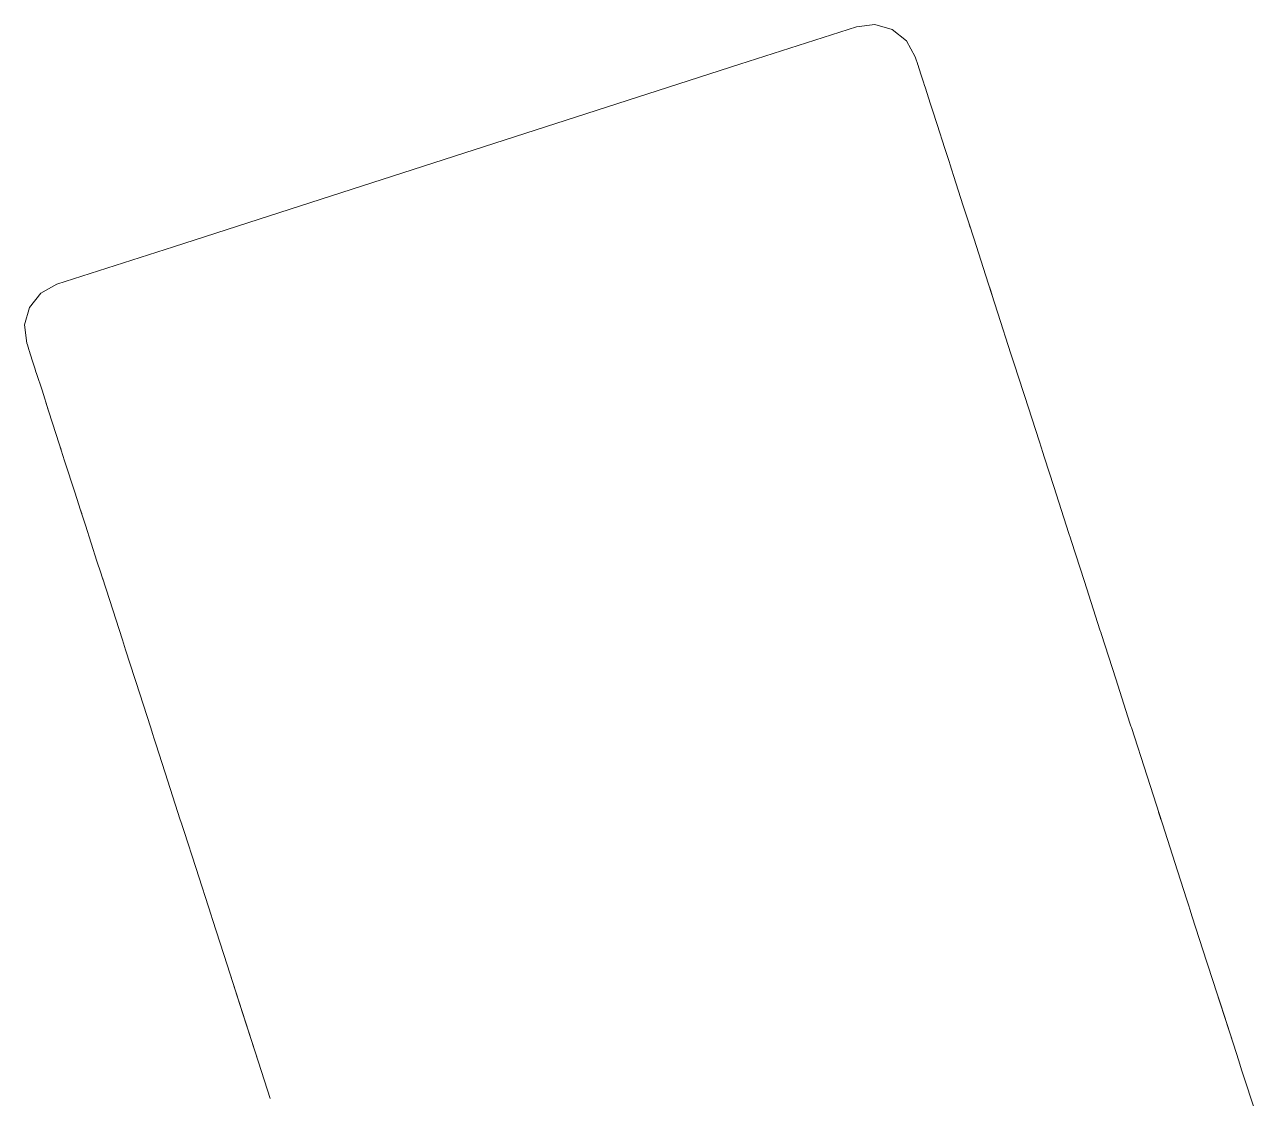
# Model space of a CAD drawing. Header units: inches. Extents: x 14 to 610, y 9 to 600.
# Drawn here: x 444.611 to 446.617, y 149.25 to 150.997 of the extents above; entities that cross this region are included whole.
import ezdxf
from ezdxf.enums import TextEntityAlignment as Align

# ---------------------------------------------------------------- set-up
doc = ezdxf.new("R2010")
doc.units = ezdxf.units.IN
doc.header["$MEASUREMENT"] = 0
doc.layers.add('A-FURN', color=7, linetype='Continuous')
doc.styles.get("Standard").update_dxf_attribs({"font": 'arial.ttf'})

# ---------------------------------------------------------------- blocks, each defined once
blk = doc.blocks.new('P_5CS702BK')
at = {"layer": 'A-FURN', "color": 0, "linetype": 'Continuous', "lineweight": 0}
for p, q in [((-12.7532, 9.7299), (-12.8115, 9.7111)), ((-12.8115, 9.7111), (-12.8308, 9.7049)), ((-12.9628, 9.6624), (-12.874, 9.691)), ((-12.874, 9.691), (-12.94, 9.6697)), ((-12.847, 9.6997), (-12.874, 9.691)), ((-12.847, 9.6997), (-12.8378, 9.7026)), ((-12.8378, 9.7026), (-12.8308, 9.7049)), ((-12.94, 9.6697), (-12.9563, 9.6645)), ((-12.973, 9.6591), (-13.0094, 9.6474)), ((-12.973, 9.6591), (-12.9628, 9.6624)), ((-12.9628, 9.6624), (-12.9563, 9.6645)), ((-13.0094, 9.6474), (-13.0816, 9.6241)), ((-13.1091, 9.6153), (-13.1561, 9.6001)), ((-13.1091, 9.6153), (-13.0991, 9.6185)), ((-13.0991, 9.6185), (-13.0938, 9.6202)), ((-13.0816, 9.6241), (-13.0938, 9.6202)), ((-13.1561, 9.6001), (-13.2326, 9.5755)), ((-13.2326, 9.5755), (-13.3106, 9.5504)), ((-13.2518, 9.5693), (-13.2437, 9.5719)), ((-13.2437, 9.5719), (-13.2401, 9.573)), ((-13.3106, 9.5504), (-13.3895, 9.5249)), ((-13.3969, 9.5226), (-13.4689, 9.4994)), ((-13.3969, 9.5226), (-13.3933, 9.5237)), ((-13.3933, 9.5237), (-13.392, 9.5241)), ((-13.3895, 9.5249), (-13.392, 9.5241)), ((-13.4689, 9.4994), (-13.541, 9.4762)), ((-13.5484, 9.4738), (-13.6273, 9.4484)), ((-13.5459, 9.4746), (-13.5484, 9.4738)), ((-13.5459, 9.4746), (-13.5446, 9.475)), ((-13.5446, 9.475), (-13.541, 9.4762)), ((-13.6942, 9.4268), (-13.6861, 9.4294)), ((-13.6273, 9.4484), (-13.6941, 9.4268)), ((-13.7052, 9.4232), (-13.7817, 9.3986)), ((-13.6977, 9.4257), (-13.7052, 9.4232)), ((-13.6977, 9.4257), (-13.6942, 9.4268)), ((-13.7817, 9.3986), (-13.8288, 9.3835)), ((-13.8563, 9.3746), (-13.9285, 9.3513)), ((-13.8441, 9.3785), (-13.8563, 9.3746)), ((-13.8441, 9.3785), (-13.8388, 9.3802)), ((-13.8388, 9.3802), (-13.8288, 9.3835)), ((-13.9285, 9.3513), (-13.9649, 9.3396)), ((-13.9978, 9.329), (-14.0639, 9.3077)), ((-13.9816, 9.3342), (-13.9978, 9.329)), ((-13.9816, 9.3342), (-13.9751, 9.3363)), ((-13.9751, 9.3363), (-13.9649, 9.3396)), ((-14.0639, 9.3077), (-14.1263, 9.2876)), ((-14.107, 9.2938), (-14.1001, 9.2961)), ((-14.1001, 9.2961), (-14.0909, 9.299)), ((-14.1847, 9.2688), (-14.2109, 9.2604)), ((-14.1263, 9.2876), (-14.1847, 9.2688)), ((-14.2387, 9.2514), (-14.2879, 9.2356)), ((-14.2176, 9.2582), (-14.2387, 9.2514)), ((-14.2176, 9.2582), (-14.211, 9.2604)), ((-14.211, 9.2604), (-14.2035, 9.2628)), ((-14.3109, 9.2282), (-14.332, 9.2214)), ((-14.3109, 9.2282), (-14.3053, 9.23)), ((-14.2879, 9.2356), (-14.3053, 9.23)), ((-14.3053, 9.23), (-14.2998, 9.2317)), ((-14.3709, 9.2089), (-14.3775, 9.2067)), ((-14.332, 9.2214), (-14.3709, 9.2089)), ((-14.4383, 9.1871), (-14.4362, 9.1878)), ((-14.4362, 9.1878), (-14.4344, 9.1884)), ((-14.4316, 9.1893), (-14.4344, 9.1884)), ((-14.4041, 9.1981), (-14.4316, 9.1893)), ((-14.3849, 9.2043), (-14.4041, 9.1981)), ((-14.3849, 9.2043), (-14.3809, 9.2056)), ((-14.3809, 9.2056), (-14.3775, 9.2067)), ((-14.3802, 9.2058), (-14.3809, 9.2056)), ((-14.4812, 9.1733), (-14.5071, 9.1589)), ((-14.5071, 9.1589), (-14.4812, 9.1733)), ((-14.4781, 9.1743), (-14.4812, 9.1733)), ((-14.4703, 9.1768), (-14.4781, 9.1743)), ((-14.4703, 9.1768), (-14.4699, 9.177)), ((-14.4687, 9.1773), (-14.4699, 9.177)), ((-14.4699, 9.177), (-14.4693, 9.1771)), ((-14.4532, 9.1823), (-14.4687, 9.1773)), ((-14.4383, 9.1871), (-14.4532, 9.1823)), ((-14.5071, 9.1589), (-14.5255, 9.1357)), ((-14.5255, 9.1357), (-14.5071, 9.1589)), ((-14.5255, 9.1357), (-14.5336, 9.1072)), ((-14.5336, 9.1072), (-14.5255, 9.1357)), ((-14.5336, 9.1072), (-14.5302, 9.0777)), ((-14.5302, 9.0777), (-14.5336, 9.1072)), ((-14.5302, 9.0777), (-14.4691, 8.8879)), ((-14.4691, 8.8879), (-14.2333, 8.1559)), ((-14.1721, 7.9661), (-14.2333, 8.1559)), ((-14.2333, 8.1559), (-14.1721, 7.9661)), ((-12.8448, 8.1043), (-12.786, 8.1232)), ((-12.9275, 8.0777), (-12.8448, 8.1043)), ((-12.9238, 8.0789), (-12.8448, 8.1043)), ((-13.0032, 8.0533), (-12.9238, 8.0789)), ((-13.0032, 8.0533), (-12.9275, 8.0777)), ((-13.0752, 8.0301), (-13.0032, 8.0533)), ((-13.1615, 8.0023), (-13.0826, 8.0277)), ((-13.0826, 8.0277), (-13.0801, 8.0285)), ((-13.0801, 8.0285), (-13.0788, 8.0289)), ((-13.0788, 8.0289), (-13.0752, 8.0301)), ((-13.0787, 8.029), (-13.0788, 8.0289)), ((-13.2203, 7.9833), (-13.1615, 8.0023)), ((-14.111, 7.7763), (-14.1721, 7.9661)), ((-14.111, 7.7763), (-14.1721, 7.9661)), ((-13.316, 7.9525), (-13.2395, 7.9772)), ((-13.2395, 7.9772), (-13.232, 7.9796)), ((-13.2319, 7.9796), (-13.2284, 7.9807)), ((-13.2284, 7.9807), (-13.2204, 7.9833)), ((-13.363, 7.9374), (-13.316, 7.9525)), ((-13.4627, 7.9053), (-13.3905, 7.9285)), ((-13.3905, 7.9285), (-13.3783, 7.9325)), ((-13.3783, 7.9325), (-13.373, 7.9342)), ((-13.373, 7.9342), (-13.363, 7.9374)), ((-13.4992, 7.8935), (-13.4627, 7.9053)), ((-13.5321, 7.8829), (-13.5158, 7.8882)), ((-13.5158, 7.8882), (-13.5093, 7.8903)), ((-13.5093, 7.8903), (-13.4992, 7.8935)), ((-13.5982, 7.8617), (-13.5321, 7.8829)), ((-13.6606, 7.8415), (-13.6413, 7.8478)), ((-13.6413, 7.8478), (-13.6343, 7.85)), ((-13.6343, 7.85), (-13.6252, 7.853)), ((-13.6334, 7.8503), (-13.6343, 7.85)), ((-13.6334, 7.8503), (-13.5982, 7.8617)), ((-13.7189, 7.8228), (-13.6606, 7.8415)), ((-13.8221, 7.7895), (-13.7729, 7.8054)), ((-13.7729, 7.8054), (-13.7519, 7.8121)), ((-13.7519, 7.8121), (-13.7452, 7.8143)), ((-13.7452, 7.8143), (-13.7377, 7.8167)), ((-13.7451, 7.8143), (-13.7189, 7.8228)), ((-13.8663, 7.7753), (-13.8395, 7.7839)), ((-13.8451, 7.7821), (-13.8395, 7.7839)), ((-13.8395, 7.7839), (-13.8341, 7.7857)), ((-13.8341, 7.7857), (-13.8221, 7.7895)), ((-14.0966, 7.7504), (-14.111, 7.7763)), ((-14.111, 7.7763), (-14.0966, 7.7504)), ((-13.9051, 7.7628), (-13.8663, 7.7753)), ((-14.0734, 7.732), (-14.0966, 7.7504)), ((-14.0966, 7.7504), (-14.0734, 7.732)), ((-13.9659, 7.7432), (-13.9384, 7.7521)), ((-13.9384, 7.7521), (-13.9051, 7.7628)), ((-13.9192, 7.7583), (-13.9152, 7.7595)), ((-13.9051, 7.7628), (-13.9152, 7.7595)), ((-13.9152, 7.7595), (-13.9051, 7.7628)), ((-14.0449, 7.7238), (-14.0734, 7.732)), ((-14.0734, 7.732), (-14.0449, 7.7238)), ((-14.0154, 7.7273), (-14.0449, 7.7238)), ((-14.0449, 7.7238), (-14.0154, 7.7273)), ((-14.0154, 7.7273), (-14.0123, 7.7283)), ((-14.0123, 7.7283), (-14.0046, 7.7307)), ((-14.0046, 7.7307), (-14.0041, 7.7309)), ((-14.0041, 7.7309), (-14.003, 7.7313)), ((-14.0041, 7.7309), (-14.0035, 7.7311)), ((-14.003, 7.7313), (-13.9874, 7.7363)), ((-13.9874, 7.7363), (-13.9726, 7.7411)), ((-13.9726, 7.7411), (-13.9704, 7.7417)), ((-13.9704, 7.7417), (-13.9687, 7.7423)), ((-13.9699, 7.7419), (-13.9704, 7.7417)), ((-13.9687, 7.7423), (-13.9659, 7.7432))]:
    blk.add_line(p, q, dxfattribs=at)
at = {"layer": 'A-FURN'}
blk.add_attdef('CAPTG', text='', height=7, dxfattribs=at).set_placement((-1, -3.8193), align=Align.CENTER)
at = {"layer": 'A-FURN', "flags": 1}
for tag in ['CAPPN', 'CAPPD', 'CAPMG', 'CAPMC', 'CAPGC', 'CAPALIAS1', 'CAPALIAS2', 'CAPALIAS3', 'CAPBLDG', 'CAPFLOOR', 'CAPDEPT', 'CAPPERSON', 'CAPPL', 'CAPQT', 'CAPDH']:
    blk.add_attdef(tag, (0, 0), '', height=0.001, dxfattribs=at)

msp = doc.modelspace()

# ---------------------------------------------------------------- block references
at = {"layer": 'A-FURN', "rotation": 270}
msp.add_blockref('P_5CS702BK', (436.88718, 136.46382), dxfattribs=at)

doc.saveas('drawing.dxf')
